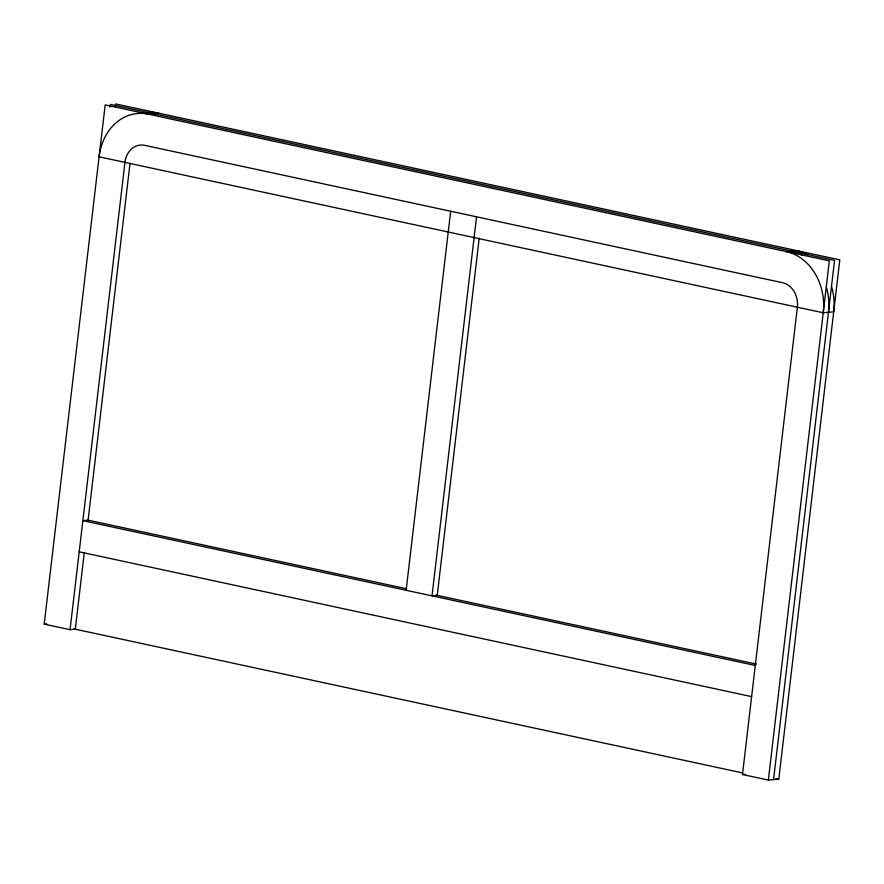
<?xml version="1.0" encoding="UTF-8"?>
<svg xmlns="http://www.w3.org/2000/svg" width="884" height="884" viewBox="0 0 884 884"><rect width="100%" height="100%" fill="white"/><g stroke="black" fill="none" stroke-linecap="round" stroke-linejoin="round"><path stroke-width="1.33" d="M44.2 624.126L105.196 104.898L829.336 260.857L768.34 780.075L742.472 774.506L797.368 307.212A21.128 17.382 84.7 0 0 782.572 282.725L144.633 145.33A21.128 17.382 84.7 0 0 124.953 162.391L70.057 629.695L44.2 624.126L46.819 623.872M110.102 107.152L110.434 104.411L834.562 260.371L773.566 779.589M115.34 106.666L115.66 103.925L839.8 259.874L778.804 779.102L768.34 780.075M84.311 552.456L75.295 629.198L70.057 629.695M88.013 520.941L130.036 163.275M406.143 590.28L450.674 211.243M476.531 216.812L432.011 595.849L437.237 595.363L479.194 238.216M147.407 112.566A52.819 43.449 84.7 0 1 158.766 113.207L148.302 114.18A52.819 43.449 84.7 0 0 99.096 156.822L823.236 312.781L833.7 311.798A52.819 43.449 84.7 0 0 831.767 287.223M742.472 774.506L745.09 774.262M406.762 588.799L88.102 520.168L82.875 520.654L755.279 665.475M436.464 595.197L756.472 664.116M79.206 551.804L751.621 696.625M776.108 778.517L778.804 779.102M73.704 628.856L742.56 772.914M142.169 113.064A52.819 43.449 84.7 0 1 153.529 113.693M791.467 251.089A52.819 43.449 84.7 0 1 802.407 255.255M826.54 287.709A52.819 43.449 84.7 0 1 828.463 312.295M807.644 254.769A52.819 43.449 84.7 0 0 796.694 250.592L786.23 251.575A52.819 43.449 84.7 0 1 823.236 312.781"/></g></svg>
